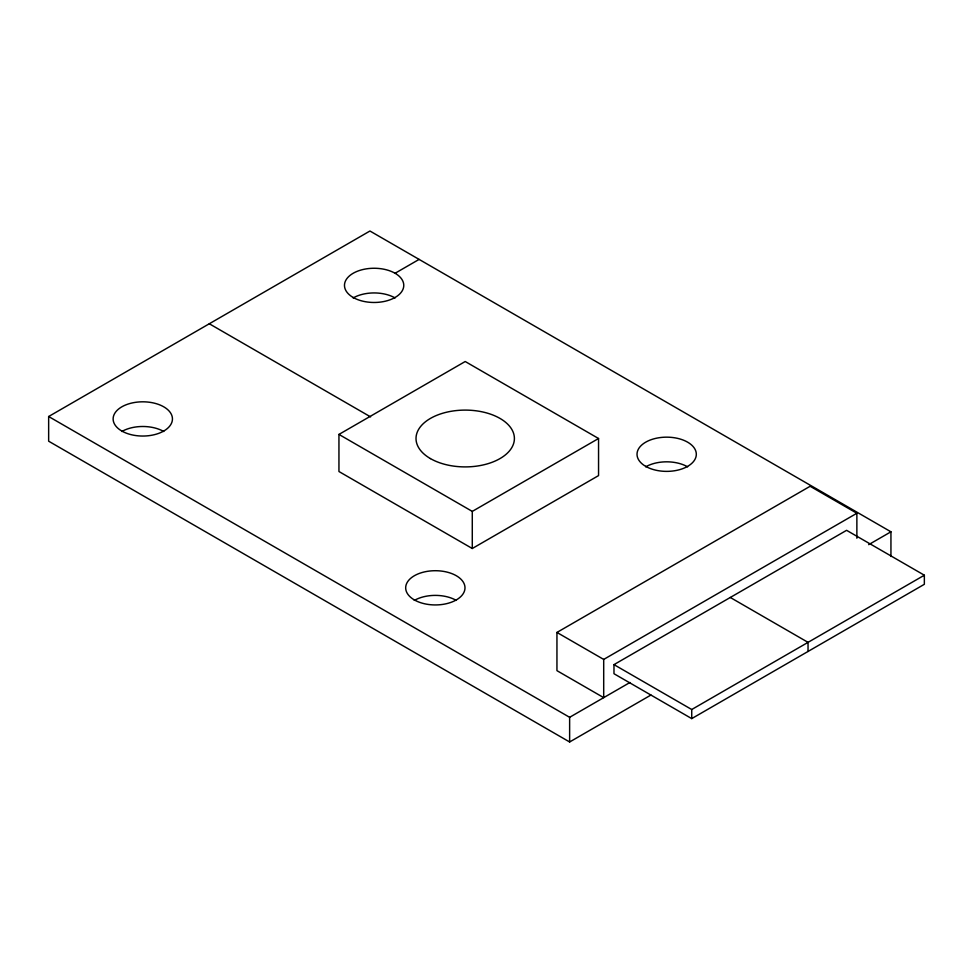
<?xml version="1.0" encoding="UTF-8"?>
<svg xmlns="http://www.w3.org/2000/svg" width="973" height="973" viewBox="0 0 973 973"><rect width="100%" height="100%" fill="white"/><g stroke="black" fill="none" stroke-linecap="round" stroke-linejoin="round"><path stroke-width="1.46" d="M650.949 695.038L569.631 741.985L48.65 441.195L48.65 416.517L369.947 231.015L890.94 531.805L890.94 556.483M395.087 273.267L419.108 259.402M338.945 434.42L465.216 361.518L598.553 438.507L598.553 475.602L472.282 548.504L338.945 471.516L338.945 434.42L472.282 511.397L598.553 438.507M856.872 513.258L603.698 659.426L603.698 697.641L556.945 670.652L556.945 632.438L810.132 486.269L856.872 513.258L856.872 538.239M613.975 664.632L846.595 530.321L924.35 575.213L924.35 584.299L691.73 718.609L613.975 673.717L613.975 664.632L691.73 709.512L924.35 575.213M48.65 416.517L569.631 717.308L629.932 682.499M868.67 544.661L890.94 531.805M730.285 597.471L808.04 642.362L808.04 651.46M209.304 323.766L370.604 416.894M556.945 632.438L603.698 659.426M691.73 709.512L691.73 718.609M569.631 717.308L569.631 741.985M472.282 511.397L472.282 548.504M121.832 431.501A29.652 17.113 0 0 1 163.756 431.501M353.163 297.945A29.652 17.113 0 0 1 395.087 297.945M414.364 600.402A29.652 17.113 0 0 1 456.301 600.402M645.707 466.833A29.652 17.113 0 0 1 687.631 466.833M430.431 458.587A49.185 28.399 0 0 0 512.722 445.853A49.185 28.399 0 0 0 452.481 411.068A49.185 28.399 0 0 0 430.431 458.587M353.163 297.47A29.652 17.113 0 0 0 402.761 289.796A29.652 17.113 0 0 0 366.456 268.84A29.652 17.113 0 0 0 353.163 297.47M121.832 431.039A29.652 17.113 0 0 0 171.43 423.364A29.652 17.113 0 0 0 135.113 402.396A29.652 17.113 0 0 0 121.832 431.039M414.364 599.927A29.652 17.113 0 0 0 463.975 592.265A29.652 17.113 0 0 0 427.658 571.297A29.652 17.113 0 0 0 414.364 599.927M645.707 466.371A29.652 17.113 0 0 0 695.306 458.697A29.652 17.113 0 0 0 659.001 437.741A29.652 17.113 0 0 0 645.707 466.371"/></g></svg>
